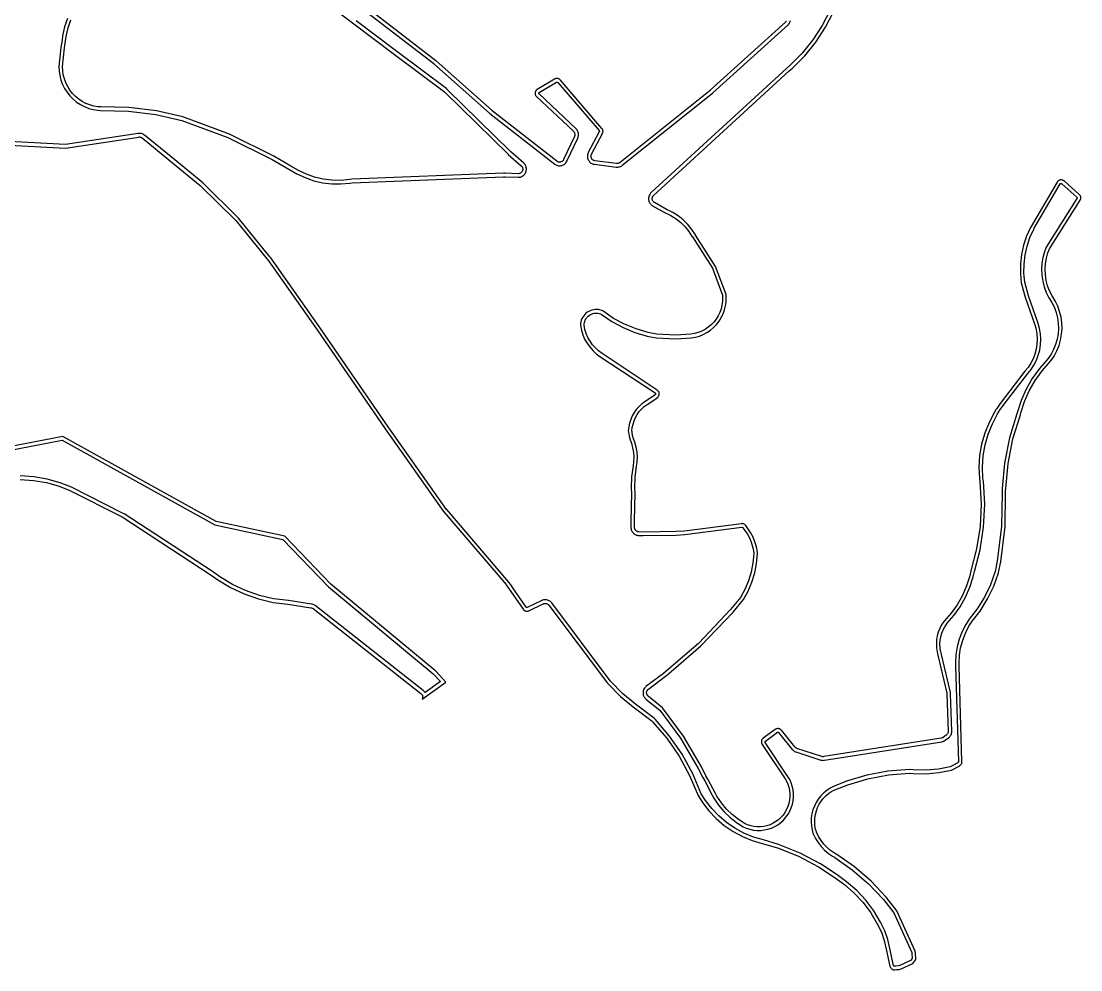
# Model space of a CAD drawing. Header units: millimetres. Extents: x 676447 to 689606, y 7455628 to 7463967.
# Drawn here: x 681822.1 to 682056.7, y 7462937 to 7463147 of the extents above; entities that cross this region are included whole.
import ezdxf

# ---------------------------------------------------------------- set-up
doc = ezdxf.new("R2010")
doc.units = ezdxf.units.MM
doc.header["$LTSCALE"] = 0.1
doc.header["$MEASUREMENT"] = 0
doc.layers.add('MUB_MEIOFIO', color=7, linetype='Continuous')
doc.layers.add('MUB_QUADRAS', color=7, linetype='Continuous')

msp = doc.modelspace()

# ---------------------------------------------------------------- linework, layer by layer
at = {"layer": 'MUB_MEIOFIO', "color": 244, "linetype": 'Continuous'}
for points in [[(681897.39, 7463149.96), (681913.45, 7463137.58), (681913.49, 7463137.55), (681925.84, 7463126.62), (681925.9, 7463126.56), (681940.24, 7463115.33), (681940.38, 7463115.24), (681940.53, 7463115.15), (681940.7, 7463115.08), (681940.89, 7463115.02), (681941.08, 7463114.99), (681941.25, 7463114.97), (681941.48, 7463114.97), (681941.66, 7463115.01), (681941.79, 7463115.03), (681942, 7463115.09), (681942.17, 7463115.18), (681942.35, 7463115.28), (681942.5, 7463115.41), (681942.5, 7463115.41), (681942.64, 7463115.53), (681942.75, 7463115.68), (681942.82, 7463115.78), (681943.03, 7463116.09), (681943.03, 7463116.17), (681945.34, 7463121.11), (681945.41, 7463121.27), (681945.46, 7463121.44), (681945.49, 7463121.63), (681945.51, 7463121.84), (681945.5, 7463122.02), (681945.48, 7463122.2), (681945.43, 7463122.38), (681945.37, 7463122.56), (681945.28, 7463122.73), (681945.28, 7463122.73), (681945.19, 7463122.89), (681945.06, 7463123.04), (681945.06, 7463123.04), (681944.97, 7463123.15), (681936.78, 7463130.86), (681936.75, 7463130.9), (681936.73, 7463130.91), (681936.72, 7463130.93), (681936.72, 7463130.94), (681936.71, 7463130.96), (681936.71, 7463130.98), (681936.7, 7463131.01), (681936.7, 7463131.04), (681936.71, 7463131.06), (681936.72, 7463131.09), (681936.72, 7463131.11), (681936.75, 7463131.14), (681936.78, 7463131.17), (681936.79, 7463131.19), (681936.82, 7463131.2), (681940.63, 7463133.47), (681940.66, 7463133.49), (681940.68, 7463133.49), (681940.7, 7463133.49), (681940.76, 7463133.5), (681940.78, 7463133.49), (681940.8, 7463133.49), (681940.86, 7463133.46), (681940.9, 7463133.41), (681940.91, 7463133.41), (681950.07, 7463122.76), (681950.1, 7463122.72), (681950.12, 7463122.68), (681950.12, 7463122.67), (681950.13, 7463122.64), (681950.14, 7463122.61), (681950.14, 7463122.59), (681950.15, 7463122.57), (681950.14, 7463122.55), (681950.13, 7463122.52), (681950.12, 7463122.49), (681950.12, 7463122.49), (681947.68, 7463117.89), (681947.62, 7463117.76), (681947.55, 7463117.58), (681947.51, 7463117.37), (681947.49, 7463117.22), (681947.48, 7463117.04), (681947.5, 7463116.81), (681947.53, 7463116.64), (681947.59, 7463116.43), (681947.68, 7463116.26), (681947.77, 7463116.1), (681947.86, 7463115.98), (681947.97, 7463115.83), (681948.13, 7463115.69), (681948.27, 7463115.58), (681948.45, 7463115.47), (681948.61, 7463115.41), (681948.78, 7463115.34), (681948.95, 7463115.31), (681948.95, 7463115.31), (681949.03, 7463115.29), (681953.87, 7463114.68), (681954.07, 7463114.67), (681954.25, 7463114.68), (681954.42, 7463114.7), (681954.61, 7463114.75), (681954.78, 7463114.81), (681954.94, 7463114.89), (681955.11, 7463114.98), (681955.21, 7463115.07), (681975.18, 7463131.05), (681975.24, 7463131.11), (681991.93, 7463146.19), (681992.03, 7463146.3), (681992.14, 7463146.42), (681992.26, 7463146.61), (681992.34, 7463146.78), (681992.4, 7463146.93), (681992.45, 7463147.1)], [(682001.22, 7463149.4), (681999.49, 7463146.01), (681997.42, 7463142.82), (681995.03, 7463139.86), (681992.33, 7463137.15), (681991.64, 7463136.55), (681961.63, 7463109.02), (681961.47, 7463108.88), (681961.37, 7463108.72), (681961.28, 7463108.6), (681961.16, 7463108.38), (681961.11, 7463108.21), (681961.06, 7463108.04), (681961.04, 7463107.86), (681961.04, 7463107.86), (681961.03, 7463107.68), (681961.05, 7463107.46), (681961.08, 7463107.31), (681961.11, 7463107.14), (681961.2, 7463106.93), (681961.29, 7463106.76), (681961.38, 7463106.63), (681961.5, 7463106.46), (681961.64, 7463106.34), (681961.76, 7463106.23), (681961.92, 7463106.13), (681964.82, 7463104.5), (681964.9, 7463104.47), (681965.98, 7463103.95), (681967.11, 7463103.23), (681968.16, 7463102.38), (681969.12, 7463101.44), (681969.97, 7463100.4), (681970.72, 7463099.27), (681970.73, 7463099.23), (681975.16, 7463092.32), (681977.41, 7463086.33), (681977.44, 7463085.79), (681977.41, 7463084.95), (681977.29, 7463084.11), (681977.09, 7463083.29), (681976.8, 7463082.5), (681976.44, 7463081.75), (681975.99, 7463081.04), (681975.47, 7463080.37), (681974.89, 7463079.77), (681974.25, 7463079.23), (681973.54, 7463078.75), (681972.81, 7463078.36), (681972.03, 7463078.05), (681971.22, 7463077.81), (681970.4, 7463077.67), (681967.1, 7463077.5), (681962.8, 7463077.69), (681960.91, 7463078.07), (681958.27, 7463078.85), (681955.72, 7463079.89), (681953.3, 7463081.2), (681950.92, 7463082.84), (681950.63, 7463082.96), (681950.27, 7463083.06), (681949.91, 7463083.12), (681949.54, 7463083.15), (681949.18, 7463083.14), (681948.82, 7463083.1), (681948.45, 7463083), (681948.11, 7463082.88), (681947.78, 7463082.73), (681947.47, 7463082.53), (681947.17, 7463082.31), (681946.9, 7463082.05), (681946.67, 7463081.77), (681946.45, 7463081.46), (681946.28, 7463081.14), (681946.14, 7463080.8), (681946.04, 7463080.44), (681945.98, 7463080.09), (681945.93, 7463079.66), (681946.15, 7463078.56), (681946.47, 7463077.57), (681946.88, 7463076.61), (681947.4, 7463075.71), (681948, 7463074.86), (681948.69, 7463074.09), (681949.46, 7463073.38), (681950.27, 7463072.78), (681962.47, 7463064.69), (681962.51, 7463064.66), (681962.55, 7463064.62), (681962.57, 7463064.61), (681962.58, 7463064.59), (681962.59, 7463064.57), (681962.6, 7463064.54), (681962.61, 7463064.52), (681962.61, 7463064.51), (681962.6, 7463064.48), (681962.59, 7463064.43), (681962.58, 7463064.4), (681962.57, 7463064.38), (681962.56, 7463064.36), (681962.55, 7463064.35), (681962.54, 7463064.34), (681962.18, 7463064.04), (681960.27, 7463062.8), (681960.21, 7463062.75), (681959.56, 7463062.28), (681958.92, 7463061.7), (681958.35, 7463061.06), (681957.84, 7463060.36), (681957.42, 7463059.61), (681957.07, 7463058.82), (681956.81, 7463058), (681956.64, 7463057.16), (681956.55, 7463056.27), (681956.58, 7463055.97), (681956.72, 7463055.13), (681956.94, 7463054.29), (681957.23, 7463053.55), (681957.51, 7463052.55), (681957.68, 7463051.52), (681957.75, 7463050.49), (681957.7, 7463049.45), (681957.59, 7463048.58), (681957.27, 7463046.14), (681957.21, 7463043.65), (681957.27, 7463042.5), (681957.1, 7463036.38), (681957.12, 7463034.82), (681957.14, 7463034.75), (681957.15, 7463034.66), (681957.18, 7463034.48), (681957.25, 7463034.26), (681957.34, 7463034.09), (681957.41, 7463033.97), (681957.53, 7463033.79), (681957.67, 7463033.65), (681957.81, 7463033.52), (681957.95, 7463033.43), (681958.11, 7463033.33), (681958.32, 7463033.24), (681958.49, 7463033.19), (681958.66, 7463033.16), (681958.82, 7463033.14), (681959.87, 7463033.1), (681967.17, 7463033.22), (681969.03, 7463033.33), (681981.71, 7463034.96), (681981.76, 7463034.96), (681981.78, 7463034.96), (681981.8, 7463034.95), (681981.83, 7463034.94), (681981.86, 7463034.93), (681981.87, 7463034.91), (681981.89, 7463034.9), (681981.94, 7463034.84), (681982.38, 7463034.23), (681982.93, 7463033.4), (681983.44, 7463032.45), (681983.84, 7463031.45), (681984.15, 7463030.42), (681984.33, 7463029.4), (681984.32, 7463029.12), (681984.15, 7463027.06), (681983.76, 7463025.04), (681983.16, 7463023.07), (681982.36, 7463021.18), (681981.39, 7463019.41), (681979.17, 7463016.72), (681972.09, 7463009.26), (681964.4, 7463002.69), (681964.31, 7463002.62), (681960.46, 7462999.73), (681960.42, 7462999.68), (681960.32, 7462999.6), (681960.2, 7462999.45), (681960.11, 7462999.33), (681959.99, 7462999.15), (681959.9, 7462998.94), (681959.85, 7462998.77), (681959.82, 7462998.6), (681959.8, 7462998.41), (681959.8, 7462998.23), (681959.82, 7462998.04), (681959.85, 7462997.87), (681959.91, 7462997.68), (681960, 7462997.48), (681960.09, 7462997.34), (681960.09, 7462997.34), (681960.18, 7462997.2), (681960.32, 7462997.04), (681960.46, 7462996.93), (681963.52, 7462994.45), (681968.08, 7462988.27), (681972.02, 7462981.58), (681973.02, 7462979.56), (681973.46, 7462978.83), (681975.12, 7462975.65), (681975.48, 7462975.01), (681976.51, 7462973.47), (681977.69, 7462972.05), (681979.02, 7462970.76), (681980.48, 7462969.61), (681982.01, 7462968.64), (681982.68, 7462968.35), (681983.46, 7462968.11), (681984.25, 7462967.94), (681985.06, 7462967.86), (681985.86, 7462967.87), (681986.66, 7462967.96), (681987.45, 7462968.14), (681988.22, 7462968.38), (681988.96, 7462968.72), (681989.66, 7462969.13), (681990.31, 7462969.61), (681990.91, 7462970.16), (681991.45, 7462970.76), (681991.91, 7462971.42), (681992.32, 7462972.12), (681992.64, 7462972.87), (681992.89, 7462973.64), (681993.04, 7462974.43), (681993.13, 7462975.23), (681993.12, 7462976.05), (681993.03, 7462976.85), (681992.85, 7462977.65), (681992.6, 7462978.4), (681992.28, 7462979.14), (681991.96, 7462979.68), (681986.86, 7462987.32), (681986.83, 7462987.38), (681986.82, 7462987.39), (681986.82, 7462987.43), (681986.81, 7462987.46), (681986.81, 7462987.48), (681986.82, 7462987.5), (681986.82, 7462987.5), (681986.85, 7462987.56), (681986.87, 7462987.58), (681986.88, 7462987.6), (681986.9, 7462987.62), (681986.91, 7462987.63), (681989.56, 7462989.57), (681989.58, 7462989.58), (681989.59, 7462989.59), (681989.64, 7462989.6), (681989.66, 7462989.61), (681989.71, 7462989.6), (681989.73, 7462989.59), (681989.77, 7462989.57), (681989.79, 7462989.56), (681989.8, 7462989.55), (681989.83, 7462989.52), (681992.8, 7462985.8), (681992.92, 7462985.68), (681993.02, 7462985.59), (681993.17, 7462985.46), (681993.38, 7462985.35), (681993.54, 7462985.28), (681993.63, 7462985.25), (681999.18, 7462983.44), (681999.33, 7462983.41), (681999.48, 7462983.39), (681999.69, 7462983.37), (681999.92, 7462983.39), (681999.99, 7462983.4), (682025.95, 7462987.48), (682026.15, 7462987.52), (682026.34, 7462987.59), (682026.48, 7462987.65), (682026.65, 7462987.75), (682026.72, 7462987.8), (682027.43, 7462988.32), (682027.59, 7462988.43), (682027.71, 7462988.57), (682027.82, 7462988.69), (682027.92, 7462988.85), (682028.03, 7462989.05), (682028.09, 7462989.23), (682028.13, 7462989.37), (682028.17, 7462989.58), (682028.17, 7462989.77), (682028.17, 7462989.81), (682027.91, 7462998.07), (682027.9, 7462998.2), (682027.88, 7462998.35), (682025.9, 7463006.83), (682025.8, 7463007.21), (682025.7, 7463007.57), (682025.59, 7463008.34), (682025.56, 7463009.14), (682025.61, 7463009.94), (682025.74, 7463010.73), (682025.95, 7463011.5), (682026.25, 7463012.24), (682026.61, 7463012.94), (682027.06, 7463013.61), (682027.1, 7463013.66), (682028.65, 7463015.42), (682030.06, 7463017.38), (682031.24, 7463019.48), (682032.2, 7463021.7), (682032.92, 7463024), (682033.19, 7463025.13), (682034.45, 7463029.99), (682035.23, 7463035.01), (682035.46, 7463040.07), (682035.17, 7463045.13), (682035.09, 7463045.78), (682034.99, 7463048.26), (682035.15, 7463050.74), (682035.57, 7463053.17), (682036.24, 7463055.55), (682037.16, 7463057.84), (682038.32, 7463060.04), (682038.7, 7463060.67), (682038.78, 7463060.79), (682039.53, 7463061.88), (682045.02, 7463068.97), (682045.73, 7463069.86), (682046.38, 7463070.86), (682046.91, 7463071.93), (682047.33, 7463073.04), (682047.64, 7463074.19), (682047.83, 7463075.38), (682047.88, 7463076.56), (682047.82, 7463077.76), (682047.62, 7463078.93), (682047.31, 7463080.07), (682047.24, 7463080.27), (682047.24, 7463080.27), (682045.16, 7463086.15), (682044.35, 7463089.21), (682044.16, 7463091.19), (682044.18, 7463093.21), (682044.41, 7463095.22), (682044.85, 7463097.18), (682045.49, 7463099.1), (682046.34, 7463100.94), (682046.45, 7463101.15), (682052.2, 7463110.96), (682052.22, 7463110.99), (682052.24, 7463111), (682052.25, 7463111.02), (682052.27, 7463111.03), (682052.28, 7463111.03), (682052.33, 7463111.05), (682052.35, 7463111.05), (682052.37, 7463111.06), (682052.42, 7463111.05), (682052.45, 7463111.04), (682052.45, 7463111.04), (682052.46, 7463111.04), (682052.49, 7463111.01), (682052.53, 7463110.98), (682055.88, 7463108.03), (682055.9, 7463108.01), (682055.93, 7463107.97), (682055.94, 7463107.96), (682055.94, 7463107.94), (682055.94, 7463107.92), (682055.95, 7463107.87), (682055.93, 7463107.81), (682055.93, 7463107.8), (682055.9, 7463107.75), (682055.9, 7463107.74), (682049.11, 7463096.97), (682048.72, 7463095.93), (682048.37, 7463094.68), (682048.14, 7463093.37), (682048.07, 7463092.06), (682048.12, 7463090.74), (682048.32, 7463089.45), (682048.65, 7463088.18), (682049.1, 7463086.94), (682049.69, 7463085.77), (682050.37, 7463084.69), (682050.89, 7463083.62), (682051.29, 7463082.49), (682051.58, 7463081.33), (682051.75, 7463080.15), (682051.8, 7463078.95), (682051.71, 7463077.76), (682051.5, 7463076.58), (682051.17, 7463075.43), (682050.72, 7463074.33), (682050.16, 7463073.27), (682049.49, 7463072.28), (682049.01, 7463071.71), (682047.58, 7463070.1), (682045.99, 7463067.89), (682044.63, 7463065.53), (682043.54, 7463063.04), (682042.71, 7463060.47), (682042.61, 7463060.07), (682040.95, 7463054.73), (682039.85, 7463049.18), (682039.33, 7463043.56), (682039.31, 7463043.02), (682039.31, 7463042.87), (682039.3, 7463042.56), (682039.17, 7463035.19), (682038.22, 7463027.46), (682037.77, 7463025.17), (682037.76, 7463025.14), (682036.72, 7463022.23), (682035.39, 7463019.48), (682033.78, 7463016.87), (682032.06, 7463014.65), (682031.28, 7463013.45), (682030.47, 7463011.85), (682029.83, 7463010.19), (682029.36, 7463008.47), (682029.08, 7463006.7), (682028.99, 7463004.93), (682029, 7463004.19), (682029.64, 7462983.08), (682029.64, 7462983.03), (682029.63, 7462983.01), (682029.63, 7462982.99), (682029.62, 7462982.98), (682029.6, 7462982.94), (682029.55, 7462982.89), (682029.5, 7462982.85), (682027.85, 7462981.95), (682025.22, 7462981.44), (682022.45, 7462981.21), (682019.66, 7462981.27), (682018.79, 7462981.34), (682014.05, 7462980.96), (682009.39, 7462980.09), (682004.87, 7462978.74), (682001.95, 7462977.59), (682001.24, 7462977.21), (682000.49, 7462976.71), (681999.81, 7462976.15), (681999.18, 7462975.51), (681998.62, 7462974.8), (681998.14, 7462974.06), (681997.74, 7462973.25), (681997.42, 7462972.41), (681997.21, 7462971.54), (681997.06, 7462970.66), (681997.03, 7462969.76), (681997.08, 7462968.86), (681997.23, 7462967.98), (681997.43, 7462967.27), (681997.47, 7462967.13), (681997.55, 7462966.97), (681997.97, 7462966.09), (681998.56, 7462965.15), (681999.24, 7462964.27), (682000.01, 7462963.46), (682000.87, 7462962.75), (682001.79, 7462962.13), (682002.17, 7462961.92), (682002.26, 7462961.85), (682006.14, 7462959.17), (682009.77, 7462956.04), (682013.05, 7462952.55), (682015.31, 7462949.64), (682019.3, 7462940.86), (682019.31, 7462940.84), (682019.32, 7462940.81), (682019.32, 7462940.81), (682019.33, 7462940.76), (682019.32, 7462940.68), (682019.38, 7462939.53), (682019.04, 7462939.08), (682016.69, 7462937.98), (682016.36, 7462937.9), (682015.82, 7462937.85), (682015.5, 7462937.82), (682015.47, 7462937.81), (682015.45, 7462937.82), (682015.42, 7462937.82), (682015.38, 7462937.84), (682015.35, 7462937.85), (682015.33, 7462937.87), (682015.28, 7462937.92), (682015.27, 7462937.94), (682015.27, 7462937.96), (682015.26, 7462937.99), (682014.45, 7462941.74), (682014, 7462943.69), (682013.32, 7462945.61), (682012.47, 7462947.42), (682012.43, 7462947.51), (682012.39, 7462947.58), (682010.9, 7462950.06), (682009.13, 7462952.41), (682007.13, 7462954.57), (682004.9, 7462956.5), (682002.78, 7462958), (682002.57, 7462958.15), (681999.08, 7462960.49), (681994.57, 7462962.86), (681989.84, 7462964.74), (681986.45, 7462965.75), (681984.24, 7462966.4), (681982.14, 7462967.26), (681980.16, 7462968.33), (681978.29, 7462969.62), (681976.57, 7462971.08), (681975.01, 7462972.72), (681973.63, 7462974.51), (681972.7, 7462975.97), (681970.85, 7462980.4), (681968.49, 7462984.7), (681965.69, 7462988.74), (681962.5, 7462992.45), (681962.33, 7462992.62), (681958.12, 7462995.81), (681955.36, 7462998.1), (681952.54, 7463000.98), (681939.59, 7463018.2), (681939.5, 7463018.33), (681939.34, 7463018.49), (681939.19, 7463018.59), (681939.03, 7463018.7), (681938.86, 7463018.78), (681938.68, 7463018.85), (681938.5, 7463018.89), (681938.31, 7463018.92), (681938.1, 7463018.92), (681937.95, 7463018.91), (681937.77, 7463018.89), (681937.57, 7463018.83), (681937.28, 7463018.71), (681937.25, 7463018.68), (681934.18, 7463017.2), (681934.15, 7463017.18), (681934.14, 7463017.18), (681934.11, 7463017.17), (681934.09, 7463017.18), (681934.04, 7463017.18), (681934.01, 7463017.19), (681934.01, 7463017.19), (681933.99, 7463017.2), (681933.95, 7463017.23), (681933.91, 7463017.27), (681933.9, 7463017.29), (681930.17, 7463022.72), (681930.08, 7463022.83), (681916.33, 7463038.87), (681916.3, 7463038.92), (681903.37, 7463057.2), (681888.27, 7463079.15), (681877.37, 7463094.61), (681877.19, 7463094.83), (681870.22, 7463103.36), (681862.29, 7463111.22), (681855.31, 7463116.93), (681849.39, 7463121.75), (681849.26, 7463121.85), (681849.1, 7463121.94), (681848.93, 7463122.03), (681848.72, 7463122.09), (681848.55, 7463122.12), (681848.37, 7463122.14), (681848.18, 7463122.14), (681848.02, 7463122.12), (681831.89, 7463119.69), (681819.49, 7463120.32)], [(681832.33, 7463147.58), (681831.71, 7463145.69), (681831.28, 7463143.75), (681831.14, 7463142.74), (681830.87, 7463141.17), (681830.45, 7463136.94), (681830.49, 7463135.91), (681830.65, 7463134.92), (681830.9, 7463133.94), (681831.26, 7463132.99), (681831.7, 7463132.09), (681832.25, 7463131.23), (681832.88, 7463130.44), (681833.59, 7463129.72), (681834.36, 7463129.08), (681835.21, 7463128.52), (681836.11, 7463128.05), (681837.05, 7463127.68), (681838.03, 7463127.41), (681839.01, 7463127.25), (681839.68, 7463127.19), (681845.87, 7463127.08), (681851.95, 7463126.32), (681857.66, 7463125.01), (681867.89, 7463121.23), (681877.7, 7463116.39), (681881.4, 7463114.21), (681883.11, 7463113.19), (681884.95, 7463112.34), (681886.87, 7463111.67), (681888.85, 7463111.22), (681890.86, 7463110.97), (681892.9, 7463110.94), (681894.91, 7463111.12), (681895.39, 7463111.19), (681928.94, 7463112.52), (681929.29, 7463112.52), (681932.13, 7463112.42), (681932.32, 7463112.42), (681932.49, 7463112.45), (681932.65, 7463112.48), (681932.85, 7463112.55), (681933.01, 7463112.63), (681933.17, 7463112.72), (681933.31, 7463112.83), (681933.46, 7463112.95), (681933.6, 7463113.11), (681933.7, 7463113.27), (681933.79, 7463113.44), (681933.87, 7463113.62), (681933.92, 7463113.79), (681933.95, 7463113.96), (681933.97, 7463114.14), (681933.97, 7463114.33), (681933.95, 7463114.55), (681933.9, 7463114.72), (681933.85, 7463114.89), (681933.76, 7463115.06), (681933.67, 7463115.22), (681933.56, 7463115.36), (681933.42, 7463115.53), (681933.33, 7463115.59), (681930.51, 7463118.07), (681930.48, 7463118.1), (681916.45, 7463131.86), (681916.38, 7463131.93), (681916.33, 7463131.97), (681905.26, 7463140.27), (681896.26, 7463147.06)], [(681786.87, 7463045.69), (681831.18, 7463054.22), (681865, 7463035.49), (681880.07, 7463032.22), (681890.15, 7463021.77), (681913.35, 7463002.55), (681914.95, 7463000.8), (681911.54, 7462998.35), (681911.51, 7462998.39), (681911.4, 7462998.55), (681911.26, 7462998.69), (681911.14, 7462998.8), (681887.19, 7463017.61), (681887.06, 7463017.69), (681886.93, 7463017.76), (681886.76, 7463017.85), (681886.55, 7463017.91), (681886.4, 7463017.94), (681881.28, 7463018.72), (681878.01, 7463019.13), (681874.85, 7463019.87), (681871.79, 7463020.93), (681868.86, 7463022.32), (681866.07, 7463024), (681864.43, 7463025.19), (681844.88, 7463037.94), (681844.71, 7463038.03), (681833.21, 7463043.81), (681830.76, 7463044.79), (681827.87, 7463045.61), (681824.9, 7463046.13), (681821.9, 7463046.33)]]:
    msp.add_lwpolyline(points, dxfattribs=at)
at = {"layer": 'MUB_QUADRAS', "linetype": 'Continuous'}
for points in [[(681889.58, 7463151.05), (681895.78, 7463146.42), (681904.78, 7463139.63), (681915.81, 7463131.36), (681915.83, 7463131.34), (681915.91, 7463131.27), (681929.92, 7463117.53), (681929.96, 7463117.49), (681932.83, 7463114.97), (681932.87, 7463114.94), (681932.94, 7463114.86), (681933, 7463114.78), (681933.05, 7463114.69), (681933.1, 7463114.59), (681933.13, 7463114.49), (681933.16, 7463114.39), (681933.17, 7463114.29), (681933.17, 7463114.18), (681933.16, 7463114.08), (681933.14, 7463113.98), (681933.11, 7463113.88), (681933.07, 7463113.78), (681933.02, 7463113.69), (681932.96, 7463113.6), (681932.89, 7463113.52), (681932.81, 7463113.45), (681932.73, 7463113.39), (681932.64, 7463113.34), (681932.54, 7463113.29), (681932.45, 7463113.26), (681932.34, 7463113.24), (681932.24, 7463113.22), (681932.14, 7463113.22), (681929.3, 7463113.32), (681928.92, 7463113.32), (681895.31, 7463111.99), (681894.81, 7463111.91), (681892.87, 7463111.74), (681890.92, 7463111.77), (681888.99, 7463112.01), (681887.09, 7463112.44), (681885.25, 7463113.08), (681883.48, 7463113.9), (681881.81, 7463114.9), (681878.08, 7463117.09), (681868.21, 7463121.97), (681857.89, 7463125.78), (681852.09, 7463127.11), (681845.93, 7463127.88), (681839.72, 7463127.99), (681839.11, 7463128.04), (681838.2, 7463128.19), (681837.3, 7463128.44), (681836.44, 7463128.78), (681835.62, 7463129.21), (681834.84, 7463129.72), (681834.13, 7463130.31), (681833.48, 7463130.97), (681832.9, 7463131.7), (681832.4, 7463132.48), (681831.99, 7463133.31), (681831.66, 7463134.18), (681831.43, 7463135.08), (681831.29, 7463135.99), (681831.25, 7463136.92), (681831.66, 7463141.06), (681831.93, 7463142.62), (681832.07, 7463143.61), (681832.48, 7463145.48), (681833.08, 7463147.29)], [(681991.56, 7463147), (681991.5, 7463146.91), (681991.43, 7463146.83), (681991.36, 7463146.75), (681974.69, 7463131.69), (681974.65, 7463131.65), (681954.71, 7463115.69), (681954.66, 7463115.65), (681954.57, 7463115.6), (681954.47, 7463115.55), (681954.38, 7463115.52), (681954.27, 7463115.49), (681954.17, 7463115.48), (681954.07, 7463115.47), (681953.96, 7463115.48), (681949.16, 7463116.08), (681949.11, 7463116.09), (681949.01, 7463116.11), (681948.91, 7463116.15), (681948.81, 7463116.19), (681948.73, 7463116.24), (681948.64, 7463116.31), (681948.56, 7463116.38), (681948.5, 7463116.46), (681948.44, 7463116.54), (681948.39, 7463116.63), (681948.34, 7463116.73), (681948.31, 7463116.83), (681948.29, 7463116.93), (681948.28, 7463117.04), (681948.29, 7463117.14), (681948.3, 7463117.25), (681948.32, 7463117.35), (681948.36, 7463117.45), (681948.4, 7463117.54), (681950.83, 7463122.12), (681950.85, 7463122.16), (681950.89, 7463122.26), (681950.92, 7463122.36), (681950.94, 7463122.46), (681950.95, 7463122.56), (681950.94, 7463122.67), (681950.93, 7463122.77), (681950.9, 7463122.87), (681950.87, 7463122.97), (681950.82, 7463123.07), (681950.77, 7463123.15), (681950.71, 7463123.24), (681941.5, 7463133.95), (681941.47, 7463133.98), (681941.4, 7463134.05), (681941.32, 7463134.12), (681941.23, 7463134.17), (681941.13, 7463134.22), (681941.04, 7463134.26), (681940.93, 7463134.28), (681940.83, 7463134.3), (681940.73, 7463134.3), (681940.62, 7463134.29), (681940.52, 7463134.28), (681940.42, 7463134.25), (681940.32, 7463134.21), (681940.23, 7463134.16), (681936.39, 7463131.88), (681936.33, 7463131.84), (681936.25, 7463131.78), (681936.17, 7463131.7), (681936.11, 7463131.62), (681936.05, 7463131.54), (681936, 7463131.45), (681935.96, 7463131.35), (681935.93, 7463131.25), (681935.91, 7463131.15), (681935.9, 7463131.04), (681935.9, 7463130.94), (681935.92, 7463130.83), (681935.94, 7463130.73), (681935.98, 7463130.63), (681936.02, 7463130.54), (681936.08, 7463130.45), (681936.14, 7463130.37), (681936.22, 7463130.29), (681944.39, 7463122.59), (681944.46, 7463122.51), (681944.53, 7463122.43), (681944.58, 7463122.34), (681944.63, 7463122.25), (681944.66, 7463122.15), (681944.69, 7463122.05), (681944.7, 7463121.94), (681944.71, 7463121.84), (681944.7, 7463121.74), (681944.68, 7463121.63), (681944.65, 7463121.53), (681944.61, 7463121.43), (681942.23, 7463116.35), (681942.23, 7463116.33), (681942.17, 7463116.24), (681942.11, 7463116.16), (681942.05, 7463116.08), (681941.97, 7463116.01), (681941.89, 7463115.94), (681941.8, 7463115.89), (681941.7, 7463115.84), (681941.6, 7463115.81), (681941.5, 7463115.79), (681941.4, 7463115.77), (681941.29, 7463115.77), (681941.19, 7463115.78), (681941.08, 7463115.8), (681940.98, 7463115.83), (681940.89, 7463115.87), (681940.8, 7463115.92), (681940.71, 7463115.98), (681926.43, 7463127.16), (681926.39, 7463127.2), (681913.98, 7463138.19), (681913.92, 7463138.23), (681897.84, 7463150.62)], [(681819.48, 7463119.52), (681831.93, 7463118.89), (681848.12, 7463121.33), (681848.22, 7463121.34), (681848.33, 7463121.34), (681848.43, 7463121.33), (681848.53, 7463121.31), (681848.63, 7463121.28), (681848.73, 7463121.23), (681848.82, 7463121.18), (681848.9, 7463121.12), (681854.8, 7463116.31), (681861.75, 7463110.62), (681869.63, 7463102.82), (681876.57, 7463094.33), (681876.73, 7463094.13), (681887.61, 7463078.69), (681902.71, 7463056.74), (681915.65, 7463038.45), (681915.71, 7463038.37), (681929.46, 7463022.33), (681929.52, 7463022.25), (681933.26, 7463016.81), (681933.3, 7463016.76), (681933.37, 7463016.68), (681933.44, 7463016.61), (681933.53, 7463016.55), (681933.61, 7463016.49), (681933.71, 7463016.45), (681933.81, 7463016.41), (681933.91, 7463016.39), (681934.01, 7463016.38), (681934.12, 7463016.37), (681934.22, 7463016.38), (681934.33, 7463016.4), (681934.43, 7463016.43), (681934.52, 7463016.47), (681937.72, 7463018.02), (681937.73, 7463018.03), (681937.83, 7463018.07), (681937.93, 7463018.1), (681938.03, 7463018.11), (681938.14, 7463018.12), (681938.24, 7463018.12), (681938.35, 7463018.1), (681938.45, 7463018.08), (681938.55, 7463018.04), (681938.64, 7463018), (681938.73, 7463017.94), (681938.81, 7463017.88), (681938.89, 7463017.8), (681938.95, 7463017.72), (681951.93, 7463000.46), (681954.82, 7462997.51), (681957.62, 7462995.18), (681961.8, 7462992.02), (681961.91, 7462991.91), (681965.06, 7462988.25), (681967.81, 7462984.28), (681970.13, 7462980.05), (681971.99, 7462975.6), (681972.97, 7462974.05), (681974.4, 7462972.2), (681976.02, 7462970.5), (681977.8, 7462968.98), (681979.74, 7462967.65), (681981.8, 7462966.54), (681983.97, 7462965.64), (681986.22, 7462964.98), (681989.58, 7462963.98), (681994.24, 7462962.13), (681998.67, 7462959.8), (682002.12, 7462957.49), (682002.32, 7462957.35), (682004.41, 7462955.87), (682006.57, 7462953.99), (682008.52, 7462951.9), (682010.24, 7462949.61), (682011.69, 7462947.19), (682011.71, 7462947.15), (682011.75, 7462947.07), (682012.58, 7462945.31), (682013.23, 7462943.47), (682013.67, 7462941.57), (682014.48, 7462937.8), (682014.51, 7462937.69), (682014.55, 7462937.6), (682014.6, 7462937.5), (682014.66, 7462937.42), (682014.73, 7462937.34), (682014.8, 7462937.26), (682014.88, 7462937.2), (682014.97, 7462937.14), (682015.07, 7462937.1), (682015.16, 7462937.06), (682015.26, 7462937.03), (682015.37, 7462937.02), (682015.47, 7462937.01), (682015.58, 7462937.02), (682015.9, 7462937.06), (682016.49, 7462937.11), (682016.96, 7462937.22), (682019.56, 7462938.44), (682020.19, 7462939.29), (682020.12, 7462940.66), (682020.13, 7462940.77), (682020.12, 7462940.87), (682020.1, 7462940.97), (682020.08, 7462941.07), (682020.04, 7462941.17), (682016, 7462950.06), (682013.66, 7462953.07), (682010.32, 7462956.62), (682006.63, 7462959.8), (682002.72, 7462962.51), (682002.59, 7462962.6), (682002.21, 7462962.81), (682001.35, 7462963.39), (682000.56, 7462964.05), (681999.85, 7462964.79), (681999.22, 7462965.61), (681998.67, 7462966.48), (681998.27, 7462967.31), (681998.22, 7462967.42), (681998.19, 7462967.51), (681998.01, 7462968.15), (681997.88, 7462968.95), (681997.83, 7462969.77), (681997.86, 7462970.58), (681997.99, 7462971.38), (681998.19, 7462972.17), (681998.47, 7462972.93), (681998.84, 7462973.66), (681999.27, 7462974.34), (681999.78, 7462974.98), (682000.35, 7462975.56), (682000.97, 7462976.07), (682001.65, 7462976.52), (682002.29, 7462976.86), (682005.13, 7462977.98), (682009.58, 7462979.31), (682014.16, 7462980.17), (682018.79, 7462980.54), (682019.62, 7462980.47), (682022.48, 7462980.41), (682025.33, 7462980.65), (682028.13, 7462981.19), (682029.93, 7462982.18), (682029.97, 7462982.21), (682030.05, 7462982.27), (682030.13, 7462982.34), (682030.21, 7462982.41), (682030.27, 7462982.5), (682030.32, 7462982.59), (682030.37, 7462982.68), (682030.4, 7462982.78), (682030.43, 7462982.88), (682030.44, 7462982.98), (682030.44, 7462983.09), (682029.8, 7463004.21), (682029.79, 7463004.91), (682029.88, 7463006.62), (682030.14, 7463008.3), (682030.59, 7463009.94), (682031.2, 7463011.53), (682031.97, 7463013.05), (682032.71, 7463014.18), (682034.44, 7463016.41), (682036.09, 7463019.09), (682037.46, 7463021.92), (682038.52, 7463024.88), (682038.55, 7463024.97), (682039.01, 7463027.33), (682039.97, 7463035.13), (682040.1, 7463042.54), (682040.11, 7463042.86), (682040.11, 7463043), (682040.13, 7463043.51), (682040.64, 7463049.06), (682041.73, 7463054.53), (682043.38, 7463059.85), (682043.48, 7463060.25), (682044.29, 7463062.76), (682045.35, 7463065.17), (682046.66, 7463067.46), (682048.2, 7463069.6), (682049.62, 7463071.19), (682050.13, 7463071.8), (682050.85, 7463072.86), (682051.45, 7463073.99), (682051.93, 7463075.17), (682052.28, 7463076.4), (682052.51, 7463077.66), (682052.6, 7463078.94), (682052.55, 7463080.22), (682052.37, 7463081.48), (682052.06, 7463082.72), (682051.63, 7463083.93), (682051.07, 7463085.08), (682050.39, 7463086.16), (682049.84, 7463087.26), (682049.41, 7463088.42), (682049.1, 7463089.61), (682048.92, 7463090.82), (682048.87, 7463092.05), (682048.94, 7463093.28), (682049.15, 7463094.5), (682049.48, 7463095.68), (682049.83, 7463096.61), (682056.6, 7463107.35), (682056.62, 7463107.39), (682056.67, 7463107.49), (682056.7, 7463107.58), (682056.73, 7463107.69), (682056.75, 7463107.79), (682056.75, 7463107.89), (682056.74, 7463108), (682056.73, 7463108.1), (682056.7, 7463108.2), (682056.66, 7463108.3), (682056.61, 7463108.39), (682056.55, 7463108.48), (682056.49, 7463108.56), (682056.41, 7463108.63), (682053.03, 7463111.61), (682052.96, 7463111.66), (682052.88, 7463111.72), (682052.78, 7463111.77), (682052.68, 7463111.81), (682052.58, 7463111.83), (682052.48, 7463111.85), (682052.38, 7463111.86), (682052.27, 7463111.85), (682052.17, 7463111.84), (682052.07, 7463111.81), (682051.97, 7463111.77), (682051.88, 7463111.73), (682051.79, 7463111.67), (682051.71, 7463111.61), (682051.63, 7463111.53), (682051.56, 7463111.45), (682051.51, 7463111.36), (682045.75, 7463101.54), (682045.62, 7463101.3), (682044.75, 7463099.39), (682044.08, 7463097.4), (682043.62, 7463095.35), (682043.38, 7463093.26), (682043.36, 7463091.16), (682043.56, 7463089.07), (682044.4, 7463085.91), (682046.49, 7463080), (682046.55, 7463079.83), (682046.84, 7463078.76), (682047.02, 7463077.67), (682047.08, 7463076.56), (682047.03, 7463075.46), (682046.86, 7463074.36), (682046.57, 7463073.29), (682046.18, 7463072.25), (682045.68, 7463071.26), (682045.08, 7463070.33), (682044.39, 7463069.47), (682038.88, 7463062.35), (682038.12, 7463061.24), (682038.03, 7463061.11), (682037.62, 7463060.44), (682036.43, 7463058.18), (682035.48, 7463055.81), (682034.79, 7463053.35), (682034.35, 7463050.83), (682034.19, 7463048.27), (682034.29, 7463045.72), (682034.37, 7463045.06), (682034.66, 7463040.07), (682034.43, 7463035.09), (682033.67, 7463030.15), (682032.41, 7463025.32), (682032.15, 7463024.21), (682031.45, 7463021.98), (682030.52, 7463019.84), (682029.38, 7463017.81), (682028.02, 7463015.92), (682026.48, 7463014.17), (682026.41, 7463014.08), (682025.92, 7463013.35), (682025.52, 7463012.57), (682025.19, 7463011.75), (682024.96, 7463010.9), (682024.81, 7463010.03), (682024.76, 7463009.15), (682024.79, 7463008.27), (682024.92, 7463007.4), (682025.03, 7463007.01), (682025.12, 7463006.64), (682027.09, 7462998.22), (682027.1, 7462998.12), (682027.11, 7462998.02), (682027.37, 7462989.8), (682027.37, 7462989.77), (682027.37, 7462989.66), (682027.35, 7462989.56), (682027.32, 7462989.46), (682027.29, 7462989.36), (682027.24, 7462989.27), (682027.18, 7462989.18), (682027.11, 7462989.1), (682027.04, 7462989.02), (682026.96, 7462988.96), (682026.25, 7462988.45), (682026.21, 7462988.42), (682026.12, 7462988.37), (682026.03, 7462988.33), (682025.93, 7462988.29), (682025.82, 7462988.27), (681999.85, 7462984.19), (681999.8, 7462984.18), (681999.69, 7462984.17), (681999.59, 7462984.18), (681999.48, 7462984.2), (681999.38, 7462984.22), (681993.88, 7462986.01), (681993.82, 7462986.03), (681993.72, 7462986.07), (681993.63, 7462986.12), (681993.55, 7462986.19), (681993.47, 7462986.26), (681993.4, 7462986.33), (681990.45, 7462990.03), (681990.41, 7462990.08), (681990.33, 7462990.15), (681990.25, 7462990.22), (681990.16, 7462990.27), (681990.07, 7462990.32), (681989.97, 7462990.36), (681989.87, 7462990.38), (681989.77, 7462990.4), (681989.66, 7462990.41), (681989.56, 7462990.4), (681989.45, 7462990.38), (681989.35, 7462990.35), (681989.26, 7462990.32), (681989.16, 7462990.27), (681989.08, 7462990.21), (681986.42, 7462988.26), (681986.37, 7462988.22), (681986.3, 7462988.15), (681986.23, 7462988.07), (681986.17, 7462987.98), (681986.12, 7462987.89), (681986.07, 7462987.8), (681986.04, 7462987.7), (681986.02, 7462987.59), (681986.01, 7462987.49), (681986.01, 7462987.39), (681986.03, 7462987.28), (681986.05, 7462987.18), (681986.08, 7462987.08), (681986.13, 7462986.99), (681986.18, 7462986.9), (681991.28, 7462979.26), (681991.56, 7462978.78), (681991.85, 7462978.11), (681992.08, 7462977.43), (681992.24, 7462976.72), (681992.32, 7462976), (681992.33, 7462975.27), (681992.25, 7462974.55), (681992.11, 7462973.84), (681991.89, 7462973.15), (681991.6, 7462972.48), (681991.24, 7462971.85), (681990.82, 7462971.26), (681990.34, 7462970.72), (681989.8, 7462970.23), (681989.22, 7462969.8), (681988.59, 7462969.43), (681987.93, 7462969.13), (681987.24, 7462968.91), (681986.53, 7462968.75), (681985.81, 7462968.67), (681985.09, 7462968.66), (681984.37, 7462968.73), (681983.66, 7462968.88), (681982.96, 7462969.1), (681982.39, 7462969.35), (681980.94, 7462970.26), (681979.55, 7462971.36), (681978.28, 7462972.59), (681977.15, 7462973.95), (681976.16, 7462975.43), (681975.82, 7462976.03), (681974.16, 7462979.22), (681973.72, 7462979.95), (681972.72, 7462981.96), (681968.75, 7462988.71), (681964.1, 7462995.01), (681960.97, 7462997.54), (681960.89, 7462997.61), (681960.82, 7462997.69), (681960.76, 7462997.78), (681960.7, 7462997.87), (681960.66, 7462997.96), (681960.63, 7462998.06), (681960.61, 7462998.16), (681960.6, 7462998.27), (681960.6, 7462998.37), (681960.61, 7462998.48), (681960.63, 7462998.58), (681960.66, 7462998.68), (681960.7, 7462998.78), (681960.76, 7462998.87), (681960.82, 7462998.95), (681960.89, 7462999.03), (681960.97, 7462999.1), (681960.99, 7462999.12), (681964.79, 7463001.98), (681964.9, 7463002.06), (681972.64, 7463008.68), (681979.77, 7463016.19), (681982.05, 7463018.96), (681983.08, 7463020.83), (681983.91, 7463022.8), (681984.54, 7463024.85), (681984.94, 7463026.95), (681985.12, 7463029.08), (681985.13, 7463029.46), (681984.93, 7463030.6), (681984.6, 7463031.71), (681984.17, 7463032.79), (681983.62, 7463033.81), (681983.04, 7463034.68), (681982.56, 7463035.35), (681982.54, 7463035.37), (681982.47, 7463035.45), (681982.4, 7463035.52), (681982.32, 7463035.58), (681982.23, 7463035.64), (681982.13, 7463035.69), (681982.03, 7463035.72), (681981.93, 7463035.75), (681981.83, 7463035.76), (681981.72, 7463035.76), (681981.62, 7463035.75), (681968.96, 7463034.13), (681967.14, 7463034.02), (681959.88, 7463033.9), (681958.88, 7463033.94), (681958.78, 7463033.95), (681958.68, 7463033.97), (681958.58, 7463034), (681958.48, 7463034.04), (681958.39, 7463034.1), (681958.3, 7463034.16), (681958.22, 7463034.23), (681958.15, 7463034.3), (681958.09, 7463034.39), (681958.04, 7463034.48), (681957.99, 7463034.57), (681957.96, 7463034.67), (681957.94, 7463034.77), (681957.93, 7463034.88), (681957.92, 7463034.92), (681957.9, 7463036.37), (681958.07, 7463042.51), (681958.01, 7463043.66), (681958.07, 7463046.08), (681958.38, 7463048.48), (681958.5, 7463049.38), (681958.55, 7463050.5), (681958.48, 7463051.61), (681958.29, 7463052.72), (681957.99, 7463053.8), (681957.7, 7463054.54), (681957.5, 7463055.3), (681957.37, 7463056.08), (681957.35, 7463056.27), (681957.43, 7463057.04), (681957.59, 7463057.8), (681957.82, 7463058.54), (681958.14, 7463059.25), (681958.52, 7463059.93), (681958.97, 7463060.56), (681959.49, 7463061.13), (681960.07, 7463061.66), (681960.69, 7463062.11), (681960.74, 7463062.15), (681962.66, 7463063.4), (681963.05, 7463063.73), (681963.11, 7463063.78), (681963.18, 7463063.86), (681963.24, 7463063.94), (681963.29, 7463064.03), (681963.34, 7463064.13), (681963.37, 7463064.22), (681963.39, 7463064.33), (681963.41, 7463064.43), (681963.41, 7463064.54), (681963.4, 7463064.64), (681963.38, 7463064.74), (681963.35, 7463064.84), (681963.3, 7463064.94), (681963.25, 7463065.03), (681963.19, 7463065.11), (681963.12, 7463065.19), (681963.04, 7463065.26), (681962.96, 7463065.33), (681950.73, 7463073.44), (681949.97, 7463074), (681949.26, 7463074.65), (681948.63, 7463075.36), (681948.07, 7463076.14), (681947.6, 7463076.97), (681947.22, 7463077.85), (681946.93, 7463078.76), (681946.74, 7463079.7), (681946.77, 7463079.98), (681946.82, 7463080.26), (681946.9, 7463080.53), (681947.01, 7463080.8), (681947.14, 7463081.05), (681947.3, 7463081.28), (681947.49, 7463081.5), (681947.69, 7463081.7), (681947.92, 7463081.87), (681948.16, 7463082.02), (681948.42, 7463082.14), (681948.69, 7463082.24), (681948.96, 7463082.31), (681949.24, 7463082.34), (681949.53, 7463082.35), (681949.81, 7463082.33), (681950.09, 7463082.28), (681950.37, 7463082.2), (681950.54, 7463082.13), (681952.88, 7463080.52), (681955.38, 7463079.17), (681958, 7463078.09), (681960.72, 7463077.29), (681962.7, 7463076.89), (681967.1, 7463076.7), (681970.49, 7463076.87), (681971.4, 7463077.03), (681972.29, 7463077.29), (681973.15, 7463077.63), (681973.96, 7463078.07), (681974.73, 7463078.59), (681975.44, 7463079.18), (681976.08, 7463079.85), (681976.65, 7463080.58), (681977.14, 7463081.36), (681977.54, 7463082.19), (681977.86, 7463083.06), (681978.08, 7463083.96), (681978.21, 7463084.88), (681978.24, 7463085.8), (681978.2, 7463086.5), (681975.88, 7463092.68), (681971.43, 7463099.63), (681971.41, 7463099.67), (681970.62, 7463100.87), (681969.71, 7463101.98), (681968.69, 7463102.98), (681967.58, 7463103.88), (681966.37, 7463104.65), (681965.22, 7463105.2), (681965.17, 7463105.22), (681962.34, 7463106.81), (681962.25, 7463106.87), (681962.17, 7463106.94), (681962.09, 7463107.01), (681962.03, 7463107.09), (681961.97, 7463107.18), (681961.92, 7463107.27), (681961.88, 7463107.37), (681961.86, 7463107.47), (681961.84, 7463107.57), (681961.83, 7463107.68), (681961.84, 7463107.78), (681961.85, 7463107.88), (681961.88, 7463107.98), (681961.91, 7463108.08), (681961.96, 7463108.18), (681962.02, 7463108.26), (681962.08, 7463108.35), (681962.16, 7463108.42), (681992.17, 7463135.95), (681992.88, 7463136.57), (681995.63, 7463139.32), (681998.07, 7463142.35), (682000.18, 7463145.61), (682001.95, 7463149.07)], [(681821.89, 7463045.53), (681824.8, 7463045.33), (681827.69, 7463044.83), (681830.5, 7463044.03), (681832.88, 7463043.08), (681844.34, 7463037.32), (681844.47, 7463037.25), (681863.98, 7463024.53), (681865.63, 7463023.33), (681868.48, 7463021.61), (681871.49, 7463020.19), (681874.63, 7463019.1), (681877.87, 7463018.34), (681881.17, 7463017.93), (681886.26, 7463017.15), (681886.36, 7463017.13), (681886.46, 7463017.1), (681886.56, 7463017.05), (681886.65, 7463017), (681886.73, 7463016.95), (681910.63, 7462998.18), (681910.71, 7462998.11), (681910.78, 7462998.04), (681910.84, 7462997.95), (681910.9, 7462997.86), (681910.94, 7462997.77), (681910.98, 7462997.67), (681911, 7462997.57), (681911.01, 7462997.46), (681911.01, 7462997.36), (681911, 7462997.25), (681910.98, 7462997.15), (681910.95, 7462997.05), (681910.91, 7462996.95), (681910.87, 7462996.89), (681916.15, 7463000.67), (681913.9, 7463003.13), (681890.7, 7463022.36), (681880.48, 7463032.95), (681865.28, 7463036.24), (681831.31, 7463055.06), (681786.87, 7463046.51)]]:
    msp.add_lwpolyline(points, dxfattribs=at)

doc.saveas('drawing.dxf')
